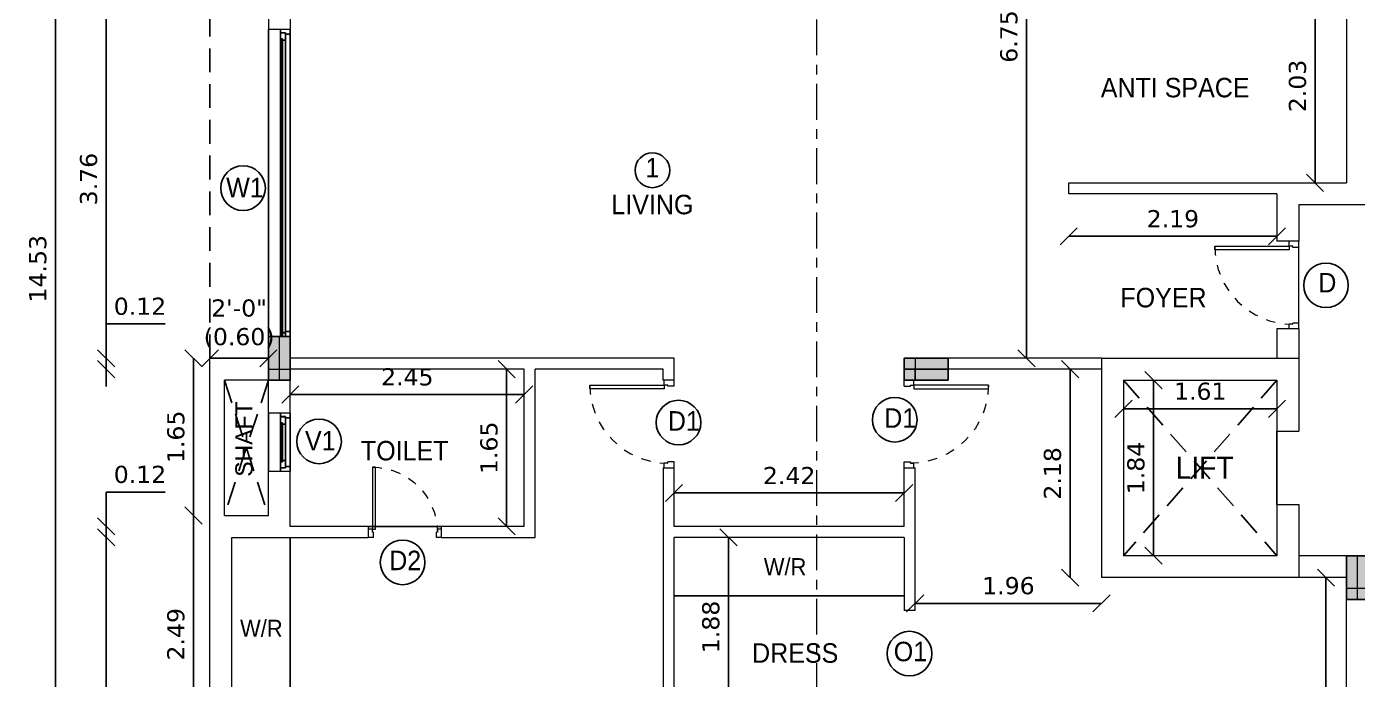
# Model space of a CAD drawing. Header units: metres. Extents: x 922 to 1088, y 813 to 878.
# Drawn here: x 1018.71 to 1032.67, y 828.85 to 835.7 of the extents above; entities that cross this region are included whole.
import ezdxf
from ezdxf.enums import TextEntityAlignment as Align

# ---------------------------------------------------------------- set-up
doc = ezdxf.new("R2010")
doc.units = ezdxf.units.M
doc.header["$MEASUREMENT"] = 0
doc.header["$PDMODE"] = 2
doc.header["$PDSIZE"] = 50
doc.linetypes.add('CENTER', pattern=[2, 1.25, -0.25, 0.25, -0.25])
doc.linetypes.add('HIDDEN', pattern=[0.375, 0.25, -0.125])
doc.layers.get('0').update_dxf_attribs({"lineweight": 0})
doc.layers.get('Defpoints').update_dxf_attribs({"lineweight": 0})
for name, color, linetype in [('ABOVE', 250, 'HIDDEN'), ('col hat', 254, 'Continuous'), ('COLUMN', 2, 'Continuous'), ('F.COL', 5, 'Continuous'), ('I-FURN-SANITARY', 14, 'Continuous'), ('LEVEL', 40, 'Continuous'), ('ROOM TEXT SCH', 7, 'Continuous'), ('STEPS', 250, 'Continuous'), ('WIN TEXT', 7, 'Continuous'), ('window', 252, 'Continuous')]:
    doc.layers.add(name, color=color, linetype=linetype)
for name, color, linetype, lineweight in [('DOOR', 8, 'Continuous', 0), ('ED', 30, 'Continuous', 0), ('ROOM TEXT', 7, 'Continuous', 0), ('SECLINE', 2, 'CENTER', 0), ('wall', 7, 'Continuous', 0)]:
    doc.layers.add(name, color=color, linetype=linetype, lineweight=lineweight)
doc.styles.get("Standard").update_dxf_attribs({"font": 'verdana.ttf', "height": 0.18})
doc.styles.add('UATEXT', font='GOTHIC.TTF')
doc.styles.add('USA TEXT', font='GOTHIC.TTF', dxfattribs={"width": 0.8})
doc.dimstyles.new('ED', dxfattribs={"dimscale": 0, "dimtxt": 0.18, "dimasz": 0.18, "dimexe": 0, "dimexo": 0, "dimgap": 0.09, "dimtad": 1, "dimtoh": 1, "dimzin": 3, "dimdsep": 46, "dimtxsty": 'Standard', "dimblk": 'OBLIQUE', "dimcen": 0.09, "dimse1": 1, "dimse2": 1, "dimclrd": 251, "dimclrt": 30, "dimadec": 0, "dimazin": 0, "dimtfac": 1, "dimtmove": 0, "dimatfit": 3, "dimldrblk": 'ARCHTICK', "dimfxl": 0, "dimtolj": 1, "dimtzin": 0, "dimarcsym": 0})

# ---------------------------------------------------------------- blocks, each defined once
blk = doc.blocks.new('door 3')
at = {"layer": 'DOOR', "color": 252}
for p, q in [((0, 36), (0, 33.54)), ((0, 33.54), (2.5, 33.54)), ((2.5, 34.04), (4, 34.04)), ((2.5, 34.04), (2.5, 33.54)), ((4, 36), (4, 34.04)), ((0, 2.5), (0, 0)), ((0, 2.5), (2.5, 2.5)), ((2.5, 2.5), (2.5, 2)), ((2.5, 2), (4, 2)), ((4, 2), (4, 0))]:
    blk.add_line(p, q, dxfattribs=at)
at = {"layer": 'DOOR'}
blk.add_lwpolyline([(34.54, 2), (4, 2), (4, 3.5), (34.54, 3.5)], close=True, dxfattribs=at)
at = {"layer": 'DOOR', "color": 233, "linetype": 'HIDDEN'}
blk.add_arc((2.5, 2), 32.03, 0, 90, dxfattribs=at)
blk = doc.blocks.new('VEN')
at = {"layer": 'window', "color": 252}
for p, q in [((-4, 10.53), (-4, 12)), ((0, 10), (0, 12)), ((-1.97, 10.53), (-4, 10.53)), ((-2, 10.5), (-4, 10.5)), ((-4, 8.02), (-4, 10.5)), ((-3.23, 8.02), (-4, 8.02)), ((-3.5, 8), (-4, 8)), ((-4, 8), (-4, 7.5)), ((-3.5, 7.5), (-4, 7.5)), ((-3.5, 7.5), (-3.5, 8)), ((-3.23, 8.02), (-3.23, 7.5)), ((-2, 7.5), (-3.23, 7.5)), ((-2, 7.5), (-2, 10.5)), ((-1.97, 10), (-1.97, 10.53)), ((0, 10), (-1.97, 10)), ((0, 10), (0, -10)), ((-3.5, -7.5), (-4, -7.5)), ((-4, -8), (-4, -7.5)), ((-3.5, -8), (-4, -8)), ((-4, -8.02), (-4, -10.5)), ((-3.23, -8.02), (-4, -8.02)), ((-2, -10.5), (-4, -10.5)), ((-4, -10.53), (-4, -12)), ((-1.97, -10.53), (-4, -10.53)), ((-3.5, -7.5), (-3.5, -8)), ((-3.49, -8), (-3.25, -8)), ((-2, -7.5), (-3.23, -7.5)), ((-3.23, -8.02), (-3.23, -7.5)), ((-2, -7.5), (-2, -10.5)), ((0, -10), (-1.97, -10)), ((-1.97, -10), (-1.97, -10.53)), ((0, -10), (0, -12))]:
    blk.add_line(p, q, dxfattribs=at)
at = {"layer": 'window', "color": 250}
for p, q in [((-4, 7.5), (-4, -7.5)), ((-2, 7.5), (-2, -7.5))]:
    blk.add_line(p, q, dxfattribs=at)
at = {"layer": 'window', "color": 4}
for p, q in [((-3.49, 8), (-3.49, -8)), ((-3.49, 8), (-3.25, 8)), ((-3.25, 8), (-3.25, -8))]:
    blk.add_line(p, q, dxfattribs=at)
blk = doc.blocks.new('A$C2E3D07F4')
at = {"layer": 'col hat'}
h = blk.add_hatch(color=256, dxfattribs=at)
h.paths.add_polyline_path([(-4.5, 0), (-9, 0), (-9, -4.5), (-4.5, -4.5)])
h.paths.add_polyline_path([(-4.5, -4.5), (0, -4.5), (0, 0), (-4.5, 0)])
h.paths.add_polyline_path([(-4.5, -18), (0, -18), (0, -4.5), (-4.5, -4.5)])
h.paths.add_polyline_path([(-4.5, -4.5), (-9, -4.5), (-9, -18), (-4.5, -18)])
at = {"layer": 'COLUMN', "linetype": 'ByBlock'}
blk.add_lwpolyline([(0, 0), (-9, 0), (-9, -18), (0, -18)], close=True, dxfattribs=at)
at = {"layer": 'Defpoints', "color": 1}
for p, q in [((-4.5, 0), (-4.5, -18)), ((-9, -4.5), (0, -4.5))]:
    blk.add_line(p, q, dxfattribs=at)
blk = doc.blocks.new('fc')
at = {"layer": 'F.COL'}
h = blk.add_hatch(color=256, dxfattribs=at)
h.paths.add_polyline_path([(-4.5, 9), (-18, 9), (-18, 4.5), (-4.5, 4.5)])
h.paths.add_polyline_path([(-4.5, 4.5), (-18, 4.5), (-18, 0), (-4.5, 0)])
h.paths.add_polyline_path([(0, 4.5), (-4.5, 4.5), (-4.5, 0), (0, 0)])
h.paths.add_polyline_path([(0, 9), (-4.5, 9), (-4.5, 4.5), (0, 4.5)])
at = {"layer": 'Defpoints', "color": 1}
for p, q in [((-4.5, 0), (-4.5, 9)), ((0, 4.5), (-18, 4.5))]:
    blk.add_line(p, q, dxfattribs=at)
at = {"layer": 'F.COL'}
blk.add_lwpolyline([(-18, 9), (-18, 0), (0, 0), (0, 9)], close=True, dxfattribs=at)
blk = doc.blocks.new('_Oblique')
at = {"color": 0, "linetype": 'ByBlock', "lineweight": -2}
blk.add_line((-0.5, -0.5), (0.5, 0.5), dxfattribs=at)
blk = doc.blocks.new('*D116')
at = {"layer": 'Defpoints', "color": 0}
for p in [(1019.549, 830.343), (1020.867, 830.343), (1021.48, 826.126)]:
    blk.add_point(p, dxfattribs=at)
at = {"layer": 'ED', "color": 251, "lineweight": -2}
blk.add_line((1019.549, 826.126), (1019.549, 830.343), dxfattribs=at)
at = {"layer": 'ED', "color": 251, "lineweight": -2, "xscale": 0.18, "yscale": 0.18, "zscale": 0.18}
for p, rotation in [((1019.549, 830.343), 90), ((1019.549, 826.126), 270)]:
    blk.add_blockref('_Oblique', p, dxfattribs=dict(at, rotation=rotation))
at = {"layer": 'ED', "color": 30, "insert": (1019.367, 828.235), "char_height": 0.18, "attachment_point": 5, "rotation": 90}
blk.add_mtext('\\A1;4.22', dxfattribs=at)
blk = doc.blocks.new('_ArchTick')
at = {"color": 0, "const_width": 0.15}
blk.add_lwpolyline([(-0.5, -0.5), (0.5, 0.5)], dxfattribs=at)
blk = doc.blocks.new('*D117')
at = {"layer": 'Defpoints', "color": 0}
for p in [(1019.549, 830.458), (1020.867, 830.343), (1021.48, 830.458)]:
    blk.add_point(p, dxfattribs=at)
at = {"layer": 'ED', "color": 251, "lineweight": -2}
for p, q in [((1019.549, 830.458), (1019.549, 830.818)), ((1019.549, 830.818), (1020.168, 830.818)), ((1019.549, 830.343), (1019.549, 830.458)), ((1019.549, 830.343), (1019.549, 830.163))]:
    blk.add_line(p, q, dxfattribs=at)
at = {"layer": 'ED', "color": 251, "lineweight": -2, "xscale": 0.18, "yscale": 0.18, "zscale": 0.18}
for p, rotation in [((1019.549, 830.458), 270), ((1019.549, 830.343), 90)]:
    blk.add_blockref('_Oblique', p, dxfattribs=dict(at, rotation=rotation))
at = {"layer": 'ED', "color": 30, "insert": (1019.903, 831.002), "char_height": 0.18, "attachment_point": 5}
blk.add_mtext('\\A1;0.12', dxfattribs=at)
blk = doc.blocks.new('*D118')
at = {"layer": 'Defpoints', "color": 0}
for p in [(1019.549, 832.221), (1021.48, 832.221), (1021.48, 832.106)]:
    blk.add_point(p, dxfattribs=at)
at = {"layer": 'ED', "color": 251, "lineweight": -2}
for p, q in [((1019.549, 832.221), (1019.549, 832.581)), ((1019.549, 832.581), (1020.168, 832.581)), ((1019.549, 832.106), (1019.549, 832.221)), ((1019.549, 832.106), (1019.549, 831.926))]:
    blk.add_line(p, q, dxfattribs=at)
at = {"layer": 'ED', "color": 251, "lineweight": -2, "xscale": 0.18, "yscale": 0.18, "zscale": 0.18}
for p, rotation in [((1019.549, 832.221), 270), ((1019.549, 832.106), 90)]:
    blk.add_blockref('_Oblique', p, dxfattribs=dict(at, rotation=rotation))
at = {"layer": 'ED', "color": 30, "insert": (1019.903, 832.765), "char_height": 0.18, "attachment_point": 5}
blk.add_mtext('\\A1;0.12', dxfattribs=at)
blk = doc.blocks.new('*D119')
at = {"layer": 'Defpoints', "color": 0}
for p in [(1019.549, 835.978), (1020.637, 835.978), (1021.48, 832.221)]:
    blk.add_point(p, dxfattribs=at)
at = {"layer": 'ED', "color": 251, "lineweight": -2}
blk.add_line((1019.549, 832.221), (1019.549, 835.978), dxfattribs=at)
at = {"layer": 'ED', "color": 251, "lineweight": -2, "xscale": 0.18, "yscale": 0.18, "zscale": 0.18}
for p, rotation in [((1019.549, 835.978), 90), ((1019.549, 832.221), 270)]:
    blk.add_blockref('_Oblique', p, dxfattribs=dict(at, rotation=rotation))
at = {"layer": 'ED', "color": 30, "insert": (1019.365, 834.1), "char_height": 0.18, "attachment_point": 5, "rotation": 90}
blk.add_mtext('\\A1;3.76', dxfattribs=at)
blk = doc.blocks.new('*D17')
at = {"layer": 'Defpoints', "color": 0}
for p in [(1019.741, 840.425), (1019.016, 825.896), (1019.741, 825.896)]:
    blk.add_point(p, dxfattribs=at)
at = {"layer": 'ED', "color": 251, "lineweight": -2}
blk.add_line((1019.016, 840.425), (1019.016, 825.896), dxfattribs=at)
at = {"layer": 'ED', "color": 251, "lineweight": -2, "xscale": 0.18, "yscale": 0.18, "zscale": 0.18}
for p, rotation in [((1019.016, 840.425), 90), ((1019.016, 825.896), 270)]:
    blk.add_blockref('_Oblique', p, dxfattribs=dict(at, rotation=rotation))
at = {"layer": 'ED', "color": 30, "insert": (1018.832, 833.16), "char_height": 0.18, "attachment_point": 5, "rotation": 90}
blk.add_mtext('\\A1;14.53', dxfattribs=at)
blk = doc.blocks.new('*D123')
at = {"layer": 'Defpoints', "color": 0}
for p in [(1020.464, 830.573), (1020.789, 830.573), (1020.637, 828.081)]:
    blk.add_point(p, dxfattribs=at)
at = {"layer": 'ED', "color": 251, "lineweight": -2}
blk.add_line((1020.464, 828.081), (1020.464, 830.573), dxfattribs=at)
at = {"layer": 'ED', "color": 251, "lineweight": -2, "xscale": 0.18, "yscale": 0.18, "zscale": 0.18}
for p, rotation in [((1020.464, 830.573), 90), ((1020.464, 828.081), 270)]:
    blk.add_blockref('_Oblique', p, dxfattribs=dict(at, rotation=rotation))
at = {"layer": 'ED', "color": 30, "insert": (1020.28, 829.327), "char_height": 0.18, "attachment_point": 5, "rotation": 90}
blk.add_mtext('\\A1;2.49', dxfattribs=at)
blk = doc.blocks.new('*D124')
at = {"layer": 'Defpoints', "color": 0}
for p in [(1020.464, 832.221), (1020.637, 832.221), (1020.789, 830.573)]:
    blk.add_point(p, dxfattribs=at)
at = {"layer": 'ED', "color": 251, "lineweight": -2}
blk.add_line((1020.464, 830.573), (1020.464, 832.221), dxfattribs=at)
at = {"layer": 'ED', "color": 251, "lineweight": -2, "xscale": 0.18, "yscale": 0.18, "zscale": 0.18}
for p, rotation in [((1020.464, 832.221), 90), ((1020.464, 830.573), 270)]:
    blk.add_blockref('_Oblique', p, dxfattribs=dict(at, rotation=rotation))
at = {"layer": 'ED', "color": 30, "insert": (1020.28, 831.397), "char_height": 0.18, "attachment_point": 5, "rotation": 90}
blk.add_mtext('\\A1;1.65', dxfattribs=at)
blk = doc.blocks.new('*D18')
at = {"layer": 'Defpoints', "color": 0}
for p in [(1023.749, 832.106), (1023.933, 832.106), (1023.933, 830.458)]:
    blk.add_point(p, dxfattribs=at)
at = {"layer": 'ED', "color": 251, "lineweight": -2}
blk.add_line((1023.749, 830.458), (1023.749, 832.106), dxfattribs=at)
at = {"layer": 'ED', "color": 251, "lineweight": -2, "xscale": 0.18, "yscale": 0.18, "zscale": 0.18}
for p, rotation in [((1023.749, 832.106), 90), ((1023.749, 830.458), 270)]:
    blk.add_blockref('_Oblique', p, dxfattribs=dict(at, rotation=rotation))
at = {"layer": 'ED', "color": 30, "insert": (1023.565, 831.282), "char_height": 0.18, "attachment_point": 5, "rotation": 90}
blk.add_mtext('\\A1;1.65', dxfattribs=at)
blk = doc.blocks.new('*D125')
at = {"layer": 'Defpoints', "color": 0}
for p in [(1020.637, 832.221), (1021.25, 832.221), (1021.25, 832.221)]:
    blk.add_point(p, dxfattribs=at)
at = {"layer": 'ED', "color": 251, "lineweight": -2}
blk.add_line((1020.637, 832.221), (1021.25, 832.221), dxfattribs=at)
at = {"layer": 'ED', "color": 251, "lineweight": -2, "xscale": 0.18, "yscale": 0.18, "zscale": 0.18, "rotation": 180}
blk.add_blockref('_Oblique', (1020.637, 832.221), dxfattribs=at)
at = {"layer": 'ED', "color": 251, "lineweight": -2, "xscale": 0.18, "yscale": 0.18, "zscale": 0.18}
blk.add_blockref('_Oblique', (1021.25, 832.221), dxfattribs=at)
at = {"layer": 'ED', "color": 30, "insert": (1020.943, 832.582), "char_height": 0.18, "attachment_point": 5}
blk.add_mtext('\\A1;2\'-0"\\P(0.60)', dxfattribs=at)
blk = doc.blocks.new('*D129')
at = {"layer": 'Defpoints', "color": 0}
for p in [(1032.229, 836.093), (1032.558, 836.093), (1032.558, 834.061)]:
    blk.add_point(p, dxfattribs=at)
at = {"layer": 'ED', "color": 251, "lineweight": -2}
blk.add_line((1032.229, 834.061), (1032.229, 836.093), dxfattribs=at)
at = {"layer": 'ED', "color": 251, "lineweight": -2, "xscale": 0.18, "yscale": 0.18, "zscale": 0.18}
for p, rotation in [((1032.229, 836.093), 90), ((1032.229, 834.061), 270)]:
    blk.add_blockref('_Oblique', p, dxfattribs=dict(at, rotation=rotation))
at = {"layer": 'ED', "color": 30, "insert": (1032.046, 835.077), "char_height": 0.18, "attachment_point": 5, "rotation": 90}
blk.add_mtext('\\A1;2.03', dxfattribs=at)
blk = doc.blocks.new('*D147')
at = {"layer": 'Defpoints', "color": 0}
for p in [(1029.76, 838.968), (1029.202, 832.221), (1029.76, 832.221)]:
    blk.add_point(p, dxfattribs=at)
at = {"layer": 'ED', "color": 251, "lineweight": -2}
blk.add_line((1029.202, 838.968), (1029.202, 832.221), dxfattribs=at)
at = {"layer": 'ED', "color": 251, "lineweight": -2, "xscale": 0.18, "yscale": 0.18, "zscale": 0.18}
for p, rotation in [((1029.202, 838.968), 90), ((1029.202, 832.221), 270)]:
    blk.add_blockref('_Oblique', p, dxfattribs=dict(at, rotation=rotation))
at = {"layer": 'ED', "color": 30, "insert": (1029.018, 835.595), "char_height": 0.18, "attachment_point": 5, "rotation": 90}
blk.add_mtext('\\A1;6.75', dxfattribs=at)
blk = doc.blocks.new('*D148')
at = {"layer": 'Defpoints', "color": 0}
for p in [(1029.645, 833.947), (1031.83, 833.946), (1031.83, 833.5)]:
    blk.add_point(p, dxfattribs=at)
at = {"layer": 'ED', "color": 251, "lineweight": -2}
blk.add_line((1029.645, 833.5), (1031.83, 833.5), dxfattribs=at)
at = {"layer": 'ED', "color": 251, "lineweight": -2, "xscale": 0.18, "yscale": 0.18, "zscale": 0.18, "rotation": 180}
blk.add_blockref('_Oblique', (1029.645, 833.5), dxfattribs=at)
at = {"layer": 'ED', "color": 251, "lineweight": -2, "xscale": 0.18, "yscale": 0.18, "zscale": 0.18}
blk.add_blockref('_Oblique', (1031.83, 833.5), dxfattribs=at)
at = {"layer": 'ED', "color": 30, "insert": (1030.738, 833.683), "char_height": 0.18, "attachment_point": 5}
blk.add_mtext('\\A1;2.19', dxfattribs=at)
blk = doc.blocks.new('*D24')
at = {"layer": 'Defpoints', "color": 0}
for p in [(1030.143, 831.991), (1030.535, 831.991), (1030.143, 830.151)]:
    blk.add_point(p, dxfattribs=at)
at = {"layer": 'ED', "color": 251, "lineweight": -2}
blk.add_line((1030.535, 830.151), (1030.535, 831.991), dxfattribs=at)
at = {"layer": 'ED', "color": 251, "lineweight": -2, "xscale": 0.18, "yscale": 0.18, "zscale": 0.18}
for p, rotation in [((1030.535, 831.991), 90), ((1030.535, 830.151), 270)]:
    blk.add_blockref('_Oblique', p, dxfattribs=dict(at, rotation=rotation))
at = {"layer": 'ED', "color": 30, "insert": (1030.351, 831.071), "char_height": 0.18, "attachment_point": 5, "rotation": 90}
blk.add_mtext('\\A1;1.84', dxfattribs=at)
blk = doc.blocks.new('*D25')
at = {"layer": 'Defpoints', "color": 0}
for p in [(1030.22, 832.043), (1031.83, 832.043), (1031.83, 831.691)]:
    blk.add_point(p, dxfattribs=at)
at = {"layer": 'ED', "color": 251, "lineweight": -2}
blk.add_line((1030.22, 831.691), (1031.83, 831.691), dxfattribs=at)
at = {"layer": 'ED', "color": 251, "lineweight": -2, "xscale": 0.18, "yscale": 0.18, "zscale": 0.18, "rotation": 180}
blk.add_blockref('_Oblique', (1030.22, 831.691), dxfattribs=at)
at = {"layer": 'ED', "color": 251, "lineweight": -2, "xscale": 0.18, "yscale": 0.18, "zscale": 0.18}
blk.add_blockref('_Oblique', (1031.83, 831.691), dxfattribs=at)
at = {"layer": 'ED', "color": 30, "insert": (1031.025, 831.874), "char_height": 0.18, "attachment_point": 5}
blk.add_mtext('\\A1;1.61', dxfattribs=at)
blk = doc.blocks.new('*D150')
at = {"layer": 'Defpoints', "color": 0}
for p in [(1025.505, 830.343), (1026.076, 830.343), (1025.505, 828.465)]:
    blk.add_point(p, dxfattribs=at)
at = {"layer": 'ED', "color": 251, "lineweight": -2}
blk.add_line((1026.076, 828.465), (1026.076, 830.343), dxfattribs=at)
at = {"layer": 'ED', "color": 251, "lineweight": -2, "xscale": 0.18, "yscale": 0.18, "zscale": 0.18}
for p, rotation in [((1026.076, 830.343), 90), ((1026.076, 828.465), 270)]:
    blk.add_blockref('_Oblique', p, dxfattribs=dict(at, rotation=rotation))
at = {"layer": 'ED', "color": 30, "insert": (1025.892, 829.404), "char_height": 0.18, "attachment_point": 5, "rotation": 90}
blk.add_mtext('\\A1;1.88', dxfattribs=at)
blk = doc.blocks.new('*D26')
at = {"layer": 'Defpoints', "color": 0}
for p in [(1027.92, 830.809), (1025.505, 830.598), (1027.92, 830.598)]:
    blk.add_point(p, dxfattribs=at)
at = {"layer": 'ED', "color": 251, "lineweight": -2}
blk.add_line((1025.505, 830.809), (1027.92, 830.809), dxfattribs=at)
at = {"layer": 'ED', "color": 251, "lineweight": -2, "xscale": 0.18, "yscale": 0.18, "zscale": 0.18, "rotation": 180}
blk.add_blockref('_Oblique', (1025.505, 830.809), dxfattribs=at)
at = {"layer": 'ED', "color": 251, "lineweight": -2, "xscale": 0.18, "yscale": 0.18, "zscale": 0.18}
blk.add_blockref('_Oblique', (1027.92, 830.809), dxfattribs=at)
at = {"layer": 'ED', "color": 30, "insert": (1026.713, 830.991), "char_height": 0.18, "attachment_point": 5}
blk.add_mtext('\\A1;2.42', dxfattribs=at)
blk = doc.blocks.new('*D27')
at = {"layer": 'Defpoints', "color": 0}
for p in [(1021.48, 832.221), (1023.933, 832.221), (1021.48, 831.842)]:
    blk.add_point(p, dxfattribs=at)
at = {"layer": 'ED', "color": 251, "lineweight": -2}
blk.add_line((1023.933, 831.842), (1021.48, 831.842), dxfattribs=at)
at = {"layer": 'ED', "color": 251, "lineweight": -2, "xscale": 0.18, "yscale": 0.18, "zscale": 0.18, "rotation": 180}
blk.add_blockref('_Oblique', (1021.48, 831.842), dxfattribs=at)
at = {"layer": 'ED', "color": 251, "lineweight": -2, "xscale": 0.18, "yscale": 0.18, "zscale": 0.18}
blk.add_blockref('_Oblique', (1023.933, 831.842), dxfattribs=at)
at = {"layer": 'ED', "color": 30, "insert": (1022.707, 832.025), "char_height": 0.18, "attachment_point": 5}
blk.add_mtext('\\A1;2.45', dxfattribs=at)
blk = doc.blocks.new('*D223')
at = {"layer": 'Defpoints', "color": 0}
for p in [(1032.558, 829.921), (1032.344, 826.126), (1032.376, 826.126)]:
    blk.add_point(p, dxfattribs=at)
at = {"layer": 'ED', "color": 251, "lineweight": -2}
blk.add_line((1032.344, 829.921), (1032.344, 826.126), dxfattribs=at)
at = {"layer": 'ED', "color": 251, "lineweight": -2, "xscale": 0.18, "yscale": 0.18, "zscale": 0.18}
for p, rotation in [((1032.344, 829.921), 90), ((1032.344, 826.126), 270)]:
    blk.add_blockref('_Oblique', p, dxfattribs=dict(at, rotation=rotation))
at = {"layer": 'ED', "color": 30, "insert": (1032.159, 828.024), "char_height": 0.18, "attachment_point": 5, "rotation": 90}
blk.add_mtext('\\A1;3.80', dxfattribs=at)
blk = doc.blocks.new('*D47')
at = {"layer": 'Defpoints', "color": 0}
for p in [(1029.66, 832.106), (1029.837, 832.106), (1029.837, 829.921)]:
    blk.add_point(p, dxfattribs=at)
at = {"layer": 'ED', "color": 251, "lineweight": -2}
blk.add_line((1029.66, 829.921), (1029.66, 832.106), dxfattribs=at)
at = {"layer": 'ED', "color": 251, "lineweight": -2, "xscale": 0.18, "yscale": 0.18, "zscale": 0.18}
for p, rotation in [((1029.66, 832.106), 90), ((1029.66, 829.921), 270)]:
    blk.add_blockref('_Oblique', p, dxfattribs=dict(at, rotation=rotation))
at = {"layer": 'ED', "color": 30, "insert": (1029.476, 831.014), "char_height": 0.18, "attachment_point": 5, "rotation": 90}
blk.add_mtext('\\A1;2.18', dxfattribs=at)
blk = doc.blocks.new('*D48')
at = {"layer": 'Defpoints', "color": 0}
for p in [(1028.035, 829.921), (1029.99, 829.921), (1028.035, 829.651)]:
    blk.add_point(p, dxfattribs=at)
at = {"layer": 'ED', "color": 251, "lineweight": -2}
blk.add_line((1029.99, 829.651), (1028.035, 829.651), dxfattribs=at)
at = {"layer": 'ED', "color": 251, "lineweight": -2, "xscale": 0.18, "yscale": 0.18, "zscale": 0.18, "rotation": 180}
blk.add_blockref('_Oblique', (1028.035, 829.651), dxfattribs=at)
at = {"layer": 'ED', "color": 251, "lineweight": -2, "xscale": 0.18, "yscale": 0.18, "zscale": 0.18}
blk.add_blockref('_Oblique', (1029.99, 829.651), dxfattribs=at)
at = {"layer": 'ED', "color": 30, "insert": (1029.013, 829.835), "char_height": 0.18, "attachment_point": 5}
blk.add_mtext('\\A1;1.96', dxfattribs=at)

msp = doc.modelspace()

# ---------------------------------------------------------------- linework, layer by layer
at = {"layer": 'ABOVE'}
for p, q in [((1020.637, 832.221), (1020.637, 835.978)), ((1020.789, 831.991), (1021.25, 830.573)), ((1021.25, 831.991), (1020.789, 830.573)), ((1030.22, 831.991), (1031.83, 830.151)), ((1031.83, 831.991), (1030.22, 830.151))]:
    msp.add_line(p, q, dxfattribs=at)
at = {"layer": 'DOOR'}
msp.add_line((1032.06, 832.528), (1032.06, 833.448), dxfattribs=at)
at = {"layer": 'I-FURN-SANITARY'}
msp.add_line((1025.505, 829.729), (1027.92, 829.729), dxfattribs=at)
at = {"layer": 'LEVEL', "color": 56}
for p, q in [((1021.48, 828.311), (1021.48, 830.343)), ((1022.298, 830.458), (1023.064, 830.458))]:
    msp.add_line(p, q, dxfattribs=at)
at = {"layer": 'ROOM TEXT SCH', "color": 7}
msp.add_circle((1025.278, 834.192), 0.182, dxfattribs=at)
at = {"layer": 'SECLINE', "linetype": 'CENTER', "ltscale": 0.3}
msp.add_line((1027.003, 823.923), (1027.003, 841.829), dxfattribs=at)
at = {"layer": 'STEPS'}
msp.add_line((1031.83, 831.455), (1031.83, 830.688), dxfattribs=at)
at = {"layer": 'wall', "color": 1}
for p, q in [((1032.558, 836.093), (1032.558, 834.061)), ((1021.25, 835.978), (1021.25, 835.671)), ((1021.48, 835.978), (1021.48, 835.671)), ((1021.25, 835.671), (1021.48, 835.671)), ((1029.645, 833.947), (1029.645, 834.061)), ((1029.645, 834.061), (1032.558, 834.061)), ((1031.83, 833.946), (1029.645, 833.947)), ((1031.83, 833.946), (1031.83, 833.448)), ((1033.478, 833.831), (1032.06, 833.831)), ((1032.06, 833.831), (1032.06, 833.448)), ((1032.06, 833.448), (1031.83, 833.448)), ((1021.25, 832.451), (1021.48, 832.451)), ((1021.25, 832.221), (1021.25, 832.451)), ((1021.48, 832.221), (1021.48, 832.451)), ((1032.06, 832.528), (1031.83, 832.528)), ((1031.83, 832.528), (1031.83, 832.221)), ((1032.06, 832.528), (1032.06, 832.221)), ((1021.25, 832.221), (1020.637, 832.221)), ((1020.637, 828.081), (1020.637, 832.221)), ((1025.505, 832.221), (1021.48, 832.221)), ((1025.505, 831.991), (1025.505, 832.221)), ((1025.505, 831.991), (1025.505, 832.221)), ((1027.92, 831.991), (1027.92, 832.221)), ((1029.99, 832.221), (1027.92, 832.221)), ((1029.99, 832.221), (1032.06, 832.221)), ((1029.99, 832.221), (1029.99, 829.921)), ((1032.06, 832.221), (1032.06, 831.455)), ((1023.933, 832.106), (1021.48, 832.106)), ((1021.48, 831.647), (1021.48, 832.106)), ((1023.933, 830.458), (1023.933, 832.106)), ((1025.39, 832.106), (1024.048, 832.106)), ((1024.048, 830.343), (1024.048, 832.106)), ((1025.39, 831.991), (1025.39, 832.106)), ((1029.99, 832.106), (1027.92, 832.106)), ((1028.035, 831.991), (1028.035, 832.106)), ((1021.25, 831.991), (1020.789, 831.991)), ((1020.789, 830.573), (1020.789, 831.991)), ((1021.25, 831.647), (1021.25, 831.991)), ((1025.505, 831.991), (1025.39, 831.991)), ((1027.92, 831.991), (1028.035, 831.991)), ((1030.22, 831.991), (1031.83, 831.991)), ((1030.22, 831.991), (1030.22, 830.151)), ((1031.83, 831.991), (1031.83, 831.455)), ((1021.48, 831.647), (1021.25, 831.647)), ((1031.83, 831.455), (1032.06, 831.455)), ((1021.25, 830.573), (1021.25, 831.033)), ((1021.48, 831.033), (1021.25, 831.033)), ((1021.48, 830.458), (1021.48, 831.033)), ((1025.39, 831.071), (1025.39, 825.513)), ((1025.39, 831.071), (1025.505, 831.071)), ((1025.505, 830.458), (1025.505, 831.071)), ((1027.92, 830.458), (1027.92, 831.071)), ((1027.92, 831.071), (1028.035, 831.071)), ((1028.035, 829.576), (1028.035, 831.071)), ((1031.83, 830.688), (1031.83, 830.151)), ((1031.83, 830.688), (1032.06, 830.688)), ((1032.06, 830.688), (1032.06, 829.921)), ((1020.789, 830.573), (1021.25, 830.573)), ((1020.867, 828.311), (1020.867, 830.343)), ((1020.867, 830.343), (1022.298, 830.343)), ((1022.298, 830.458), (1021.48, 830.458)), ((1022.298, 830.458), (1022.298, 830.343)), ((1023.933, 830.458), (1023.064, 830.458)), ((1023.064, 830.458), (1023.064, 830.343)), ((1023.064, 830.343), (1024.048, 830.343)), ((1027.92, 830.458), (1025.505, 830.458)), ((1025.505, 828.465), (1025.505, 830.343)), ((1027.92, 830.343), (1025.505, 830.343)), ((1027.92, 830.343), (1027.92, 829.576)), ((1031.83, 830.151), (1030.22, 830.151)), ((1032.788, 830.151), (1032.06, 830.151)), ((1032.06, 829.921), (1029.99, 829.921)), ((1032.558, 829.921), (1032.06, 829.921)), ((1032.558, 826.356), (1032.558, 829.691)), ((1028.035, 829.576), (1027.92, 829.576))]:
    msp.add_line(p, q, dxfattribs=at)
at = {"layer": 'WIN TEXT', "color": 8}
for centre in [(1020.984, 834.005), (1032.344, 832.986), (1025.552, 831.547), (1027.821, 831.577), (1021.782, 831.349), (1022.658, 830.081), (1027.975, 829.124)]:
    msp.add_circle(centre, 0.234, dxfattribs=at)
at = {"layer": 'window', "color": 252}
for p, q in [((1021.25, 835.671), (1021.25, 832.336)), ((1021.378, 835.634), (1021.378, 835.671)), ((1021.43, 835.634), (1021.378, 835.634)), ((1021.429, 835.633), (1021.378, 835.633)), ((1021.378, 835.57), (1021.378, 835.633)), ((1021.429, 835.556), (1021.429, 835.633)), ((1021.43, 835.62), (1021.43, 835.634)), ((1021.48, 835.62), (1021.48, 835.671)), ((1021.397, 835.57), (1021.378, 835.57)), ((1021.391, 835.569), (1021.378, 835.569)), ((1021.378, 835.569), (1021.378, 835.556)), ((1021.391, 835.556), (1021.378, 835.556)), ((1021.391, 835.556), (1021.391, 835.569)), ((1021.397, 835.57), (1021.397, 835.556)), ((1021.429, 835.556), (1021.397, 835.556)), ((1021.48, 835.62), (1021.43, 835.62)), ((1021.48, 835.62), (1021.48, 832.387)), ((1021.378, 832.553), (1021.378, 832.49)), ((1021.391, 832.553), (1021.378, 832.553)), ((1021.397, 832.553), (1021.378, 832.553)), ((1021.378, 832.553), (1021.378, 832.451)), ((1021.429, 832.49), (1021.378, 832.49)), ((1021.378, 832.489), (1021.378, 832.451)), ((1021.43, 832.489), (1021.378, 832.489)), ((1021.391, 832.451), (1021.378, 832.451)), ((1021.391, 832.451), (1021.391, 832.553)), ((1021.391, 832.553), (1021.397, 832.553)), ((1021.397, 832.553), (1021.397, 832.451)), ((1021.429, 832.451), (1021.397, 832.451)), ((1021.429, 832.451), (1021.429, 832.49)), ((1021.48, 832.502), (1021.43, 832.502)), ((1021.43, 832.502), (1021.43, 832.489)), ((1021.48, 832.502), (1021.48, 832.451)), ((1021.25, 831.647), (1021.25, 831.033))]:
    msp.add_line(p, q, dxfattribs=at)
at = {"layer": 'window', "color": 250}
for p, q in [((1021.378, 835.556), (1021.378, 832.451)), ((1021.429, 835.556), (1021.429, 832.451))]:
    msp.add_line(p, q, dxfattribs=at)
at = {"layer": 'window', "color": 4}
for p, q in [((1021.391, 835.569), (1021.391, 832.553)), ((1021.391, 835.569), (1021.397, 835.569)), ((1021.397, 835.569), (1021.397, 832.553))]:
    msp.add_line(p, q, dxfattribs=at)

# ---------------------------------------------------------------- block references
at = {"layer": 'COLUMN', "linetype": 'ByBlock', "xscale": 0.0255555555555556, "yscale": 0.0255555555555556, "zscale": 0.0255555555555556, "rotation": 180}
msp.add_blockref('A$C2E3D07F4', (1032.558, 829.691), dxfattribs=at)
at = {"layer": 'DOOR'}
for p, xscale, yscale, zscale, rotation in [((1032.06, 833.448), 0.0255555555555556, 0.0255555555555556, 0.0255555555555556, 180), ((1025.505, 831.991), 0.0255555555555556, 0.0255555555555556, 0.0255555555555556, 180), ((1027.92, 831.991), -0.0255555555555556, 0.0255555555555556, 0.0255555555555556, 180), ((1022.298, 830.343), -0.0212962963073288, 0.0212962963073288, 0.0212962963074528, 270)]:
    msp.add_blockref('door 3', p, dxfattribs=dict(at, xscale=xscale, yscale=yscale, zscale=zscale, rotation=rotation))
at = {"layer": 'F.COL', "xscale": 0.0255555555555556, "yscale": 0.0255555555555556, "zscale": 0.0255555555555556}
for p, rotation in [((1021.25, 831.991), 270), ((1027.92, 832.222), 180)]:
    msp.add_blockref('fc', p, dxfattribs=dict(at, rotation=rotation))
at = {"layer": 'window', "color": 14, "xscale": 0.0255555555555556, "yscale": 0.0255555555555556, "zscale": 0.0255555555555556}
msp.add_blockref('VEN', (1021.48, 831.34), dxfattribs=at)

# ---------------------------------------------------------------- texts
at = {"layer": 'ROOM TEXT', "style": 'UATEXT'}
msp.add_text('SHAFT', height=0.18, rotation=90, dxfattribs=at).set_placement((1021.083, 830.979))
at = {"layer": 'ROOM TEXT SCH', "color": 7, "style": 'USA TEXT', "width": 0.96}
for s, height, p in [('ANTI SPACE', 0.2044, (1030.762, 834.957)), ('1', 0.204, (1025.278, 834.118)), ('LIVING', 0.2044, (1025.278, 833.731)), ('FOYER', 0.2044, (1030.639, 832.755)), ('TOILET', 0.2044, (1022.68, 831.15)), ('LIFT', 0.23, (1031.071, 830.959)), ('DRESS', 0.2044, (1026.776, 829.028))]:
    msp.add_text(s, height=height, dxfattribs=at).set_placement(p, align=Align.CENTER)
for s, height, p in [('W1', 0.2044, (1020.807, 833.909)), ('D', 0.204, (1032.264, 832.912)), ('D1', 0.2044, (1025.44, 831.462)), ('D1', 0.2044, (1027.71, 831.492)), ('V1', 0.2044, (1021.634, 831.254)), ('D2', 0.2044, (1022.517, 829.999)), ('W/R', 0.1789, (1026.447, 829.946)), ('W/R', 0.1789, (1020.953, 829.3)), ('O1', 0.2044, (1027.81, 829.044))]:
    msp.add_text(s, height=height, dxfattribs=at).set_placement(p)

# ---------------------------------------------------------------- dimensions: what is measured, and where the dimension line sits
at = {"layer": 'ED'}
for base, p1, p2, picture, middle in [((1019.016, 825.896), (1019.741, 840.425), (1019.741, 825.896), '*D17', (1018.832, 833.16)), ((1029.202, 832.221), (1029.76, 838.968), (1029.76, 832.221), '*D147', (1029.018, 835.595)), ((1019.549, 835.978), (1021.48, 832.221), (1020.637, 835.978), '*D119', (1019.365, 834.1)), ((1032.229, 836.093), (1032.558, 834.061), (1032.558, 836.093), '*D129', (1032.046, 835.077)), ((1019.548661878, 832.221268086), (1021.480054203, 832.106268086), (1021.480054203, 832.221268086), '*D118', (1019.903463758, 832.765015567)), ((1020.464, 832.221), (1020.789, 830.573), (1020.637, 832.221), '*D124', (1020.28, 831.397)), ((1023.749, 832.106), (1023.933, 830.458), (1023.933, 832.106), '*D18', (1023.565, 831.282)), ((1029.6603, 832.1063), (1029.8367, 829.9214), (1029.8367, 832.1063), '*D47', (1029.4762, 831.0138)), ((1030.535, 831.991), (1030.143, 830.151), (1030.143, 831.991), '*D24', (1030.351, 831.071)), ((1019.548661878, 830.457789547), (1020.86672087, 830.342789547), (1021.480054203, 830.457789547), '*D117', (1019.903463758, 831.001537028)), ((1020.464, 830.573), (1020.637, 828.081), (1020.789, 830.573), '*D123', (1020.28, 829.327)), ((1019.549, 830.343), (1021.48, 826.126), (1020.867, 830.343), '*D116', (1019.367, 828.235)), ((1026.076, 830.343), (1025.505, 828.465), (1025.505, 830.343), '*D150', (1025.892, 829.404)), ((1032.3436, 826.1263), (1032.5584, 829.9214), (1032.3763, 826.1263), '*D223', (1032.1595, 828.0238))]:
    dim = msp.add_linear_dim(base=base, p1=p1, p2=p2, angle=90, dimstyle='ED', override={"dimscale": 1, "dimpost": '\\X'}, dxfattribs=at)
    dim.commit()
    dim.dimension.update_dxf_attribs({"geometry": picture, "text_midpoint": middle})
for base, p1, p2, picture, middle in [((1031.830054203, 833.499654277), (1029.645054203, 833.946848207), (1031.830054203, 833.946413292), '*D148', (1030.737554203, 833.683280872)), ((1021.48, 831.842), (1023.933, 832.221), (1021.48, 832.221), '*D27', (1022.707, 832.025)), ((1031.83, 831.691), (1030.22, 832.043), (1031.83, 832.043), '*D25', (1031.025, 831.874)), ((1027.920054203, 830.808995365), (1025.505054203, 830.598345102), (1027.920054203, 830.598345102), '*D26', (1026.712554203, 830.990869106)), ((1028.035054203, 829.650866476), (1029.990054203, 829.921413292), (1028.035054203, 829.921413292), '*D48', (1029.012554203, 829.834553514))]:
    dim = msp.add_linear_dim(base=base, p1=p1, p2=p2, dimstyle='ED', override={"dimscale": 1, "dimpost": '\\X'}, dxfattribs=at)
    dim.commit()
    dim.dimension.update_dxf_attribs({"geometry": picture, "text_midpoint": middle})
dim = msp.add_linear_dim(base=(1021.25, 832.221), p1=(1020.637, 832.221), p2=(1021.25, 832.221), text='2\'-0"\\P(0.60)', dimstyle='ED', override={"dimscale": 1, "dimpost": '\\X'}, dxfattribs=at)
dim.commit()
dim.dimension.update_dxf_attribs({"geometry": '*D125', "text_midpoint": (1020.943, 832.221), "dimtype": 160})

doc.saveas('drawing.dxf')
